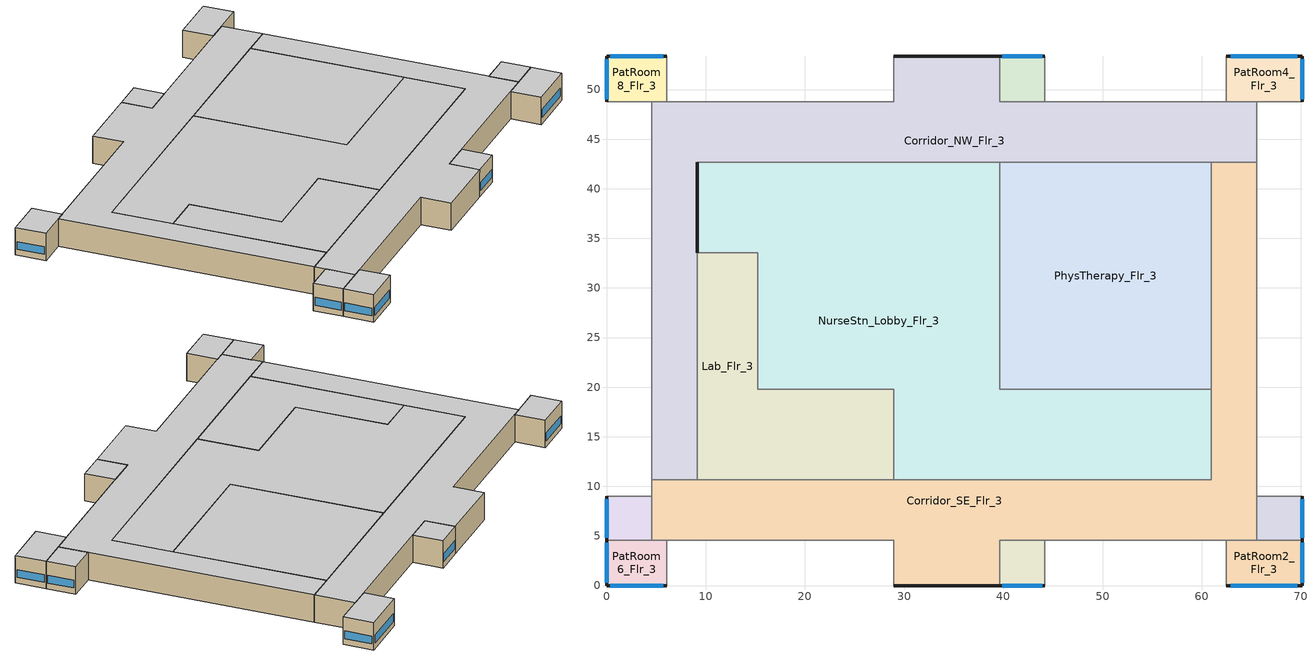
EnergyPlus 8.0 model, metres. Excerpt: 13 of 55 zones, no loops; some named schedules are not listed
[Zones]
PatRoom1_Mult10_Flr_3
 floor adiabatic (int_slab_floor): 44.2,4.57 44.2,0 39.62,0 39.62,4.57 z8.54
 wall outside (res_ext_wall): 39.62,0 44.2,0 z8.54:12.8
 wall adiabatic (int_wall): 44.2,0 44.2,4.57 39.62,4.57 39.62,0 z8.54:12.8
 window (Window_U_0.55_SHGC_0.25): 39.9,0 43.92,0 z9.45:10.67
 ceiling adiabatic (int_slab_ceiling): 39.62,4.57 39.62,0 44.2,0 44.2,4.57 z12.8
PatRoom2_Flr_3
 floor adiabatic (int_slab_floor): 70.1,4.57 70.1,0 62.48,0 62.48,4.57 z8.54
 wall outside (res_ext_wall): 62.48,0 70.1,0 70.1,4.57 z8.54:12.8
 wall adiabatic (int_wall): 70.1,4.57 62.48,4.57 62.48,0 z8.54:12.8
 window (Window_U_0.55_SHGC_0.25): 70.1,0.27 70.1,4.3 / 62.94,0 69.65,0 z9.45:10.67
 ceiling adiabatic (int_slab_ceiling): 62.48,4.57 62.48,0 70.1,0 70.1,4.57 z12.8
PatRoom3_Mult10_Flr_3
 floor adiabatic (int_slab_floor): 70.1,8.99 70.1,4.57 65.53,4.57 65.53,8.99 z8.54
 wall outside (res_ext_wall): 70.1,4.57 70.1,8.99 z8.54:12.8
 wall adiabatic (int_wall): 70.1,8.99 65.53,8.99 65.53,4.57 70.1,4.57 z8.54:12.8
 window (Window_U_0.55_SHGC_0.25): 70.1,4.84 70.1,8.73 z9.45:10.67
 ceiling adiabatic (int_slab_ceiling): 65.53,8.99 65.53,4.57 70.1,4.57 70.1,8.99 z12.8
PatRoom4_Flr_3
 floor adiabatic (int_slab_floor): 70.1,53.34 70.1,48.77 62.48,48.77 62.48,53.34 z8.54
 wall outside (res_ext_wall): 70.1,48.77 70.1,53.34 62.48,53.34 z8.54:12.8
 wall adiabatic (int_wall): 62.48,53.34 62.48,48.77 70.1,48.77 z8.54:12.8
 window (Window_U_0.55_SHGC_0.25): 69.65,53.34 62.94,53.34 / 70.1,49.04 70.1,53.07 z9.45:10.67
 ceiling adiabatic (int_slab_ceiling): 62.48,53.34 62.48,48.77 70.1,48.77 70.1,53.34 z12.8
PatRoom5_Mult10_Flr_3
 floor adiabatic (int_slab_floor): 44.2,53.34 44.2,48.77 39.62,48.77 39.62,53.34 z8.54
 wall outside (res_ext_wall): 44.2,53.34 39.62,53.34 z8.54:12.8
 wall adiabatic (int_wall): 39.62,53.34 39.62,48.77 44.2,48.77 44.2,53.34 z8.54:12.8
 window (Window_U_0.55_SHGC_0.25): 43.92,53.34 39.9,53.34 z9.45:10.67
 ceiling adiabatic (int_slab_ceiling): 39.62,53.34 39.62,48.77 44.2,48.77 44.2,53.34 z12.8
PhysTherapy_Flr_3
 floor adiabatic (int_slab_floor): 60.96,42.67 60.96,19.81 39.62,19.81 39.62,42.67 z8.54
 wall to Corridor_NW_Flr_3 (int_wall): 60.96,42.67 39.62,42.67 z8.54:12.8
 wall to Corridor_SE_Flr_3 (int_wall): 60.96,19.81 60.96,42.67 z8.54:12.8
 wall to NurseStn_Lobby_Flr_3 (int_wall): 39.62,42.67 39.62,19.81 60.96,19.81 z8.54:12.8
 ceiling adiabatic (int_slab_ceiling): 39.62,42.67 39.62,19.81 60.96,19.81 60.96,42.67 z12.8
PatRoom6_Flr_3
 floor adiabatic (int_slab_floor): 6.1,4.57 6.1,0 0,0 0,4.57 z8.54
 wall outside (res_ext_wall): 0,4.57 0,0 6.1,0 z8.54:12.8
 wall adiabatic (int_wall): 6.1,0 6.1,4.57 0,4.57 z8.54:12.8
 window (Window_U_0.55_SHGC_0.25): 0.37,0 5.73,0 / 0,4.3 0,0.27 z9.45:10.67
 ceiling adiabatic (int_slab_ceiling): 0,4.57 0,0 6.1,0 6.1,4.57 z12.8
PatRoom7_Mult10_Flr_3
 floor adiabatic (int_slab_floor): 4.57,8.99 4.57,4.57 0,4.57 0,8.99 z8.54
 wall outside (res_ext_wall): 0,8.99 0,4.57 z8.54:12.8
 wall adiabatic (int_wall): 0,4.57 4.57,4.57 4.57,8.99 0,8.99 z8.54:12.8
 window (Window_U_0.55_SHGC_0.25): 0,8.73 0,4.84 z9.45:10.67
 ceiling adiabatic (int_slab_ceiling): 0,8.99 0,4.57 4.57,4.57 4.57,8.99 z12.8
PatRoom8_Flr_3
 floor adiabatic (int_slab_floor): 6.1,53.34 6.1,48.77 0,48.77 0,53.34 z8.54
 wall outside (res_ext_wall): 6.1,53.34 0,53.34 0,48.77 z8.54:12.8
 wall adiabatic (int_wall): 0,48.77 6.1,48.77 6.1,53.34 z8.54:12.8
 window (Window_U_0.55_SHGC_0.25): 5.73,53.34 0.37,53.34 / 0,53.07 0,49.04 z9.45:10.67
 ceiling adiabatic (int_slab_ceiling): 0,53.34 0,48.77 6.1,48.77 6.1,53.34 z12.8
NurseStn_Lobby_Flr_3
 floor adiabatic (int_slab_floor): 9.14,42.67 39.62,42.67 39.62,19.81 60.96,19.81 60.96,10.67 28.96,10.67 28.96,19.81 15.24,19.81 15.24,33.53 9.14,33.53 z8.54
 wall outside (Air_Wall): 9.14,42.67 9.14,33.53 z8.54:12.8
 wall to Corridor_NW_Flr_3 (Air_Wall): 39.62,42.67 9.14,42.67 z8.54:12.8
 wall to Corridor_SE_Flr_3 (Air_Wall): 28.96,10.67 60.96,10.67 60.96,19.81 z8.54:12.8
 wall to Lab_Flr_3 (int_wall): 9.14,33.53 15.24,33.53 15.24,19.81 28.96,19.81 28.96,10.67 z8.54:12.8
 ceiling adiabatic (int_slab_ceiling): 9.14,42.67 9.14,33.53 15.24,33.53 15.24,19.81 28.96,19.81 28.96,10.67 60.96,10.67 60.96,19.81 39.62,19.81 39.62,42.67 z12.8
Lab_Flr_3
 floor adiabatic (int_slab_floor): 9.14,33.53 15.24,33.53 15.24,19.81 28.96,19.81 28.96,10.67 9.14,10.67 z8.54
 wall to Corridor_SE_Flr_3 (int_wall): 9.14,10.67 28.96,10.67 z8.54:12.8
 wall to Corridor_NW_Flr_3 (int_wall): 9.14,33.58 9.14,10.67 z8.54:12.8
 ceiling adiabatic (int_slab_ceiling): 9.14,33.53 9.14,10.67 28.96,10.67 28.96,19.81 15.24,19.81 15.24,33.53 z12.8
Corridor_SE_Flr_3
 floor adiabatic (int_slab_floor): 4.57,4.57 4.57,10.67 60.96,10.67 60.96,42.67 65.53,42.67 65.53,4.57 39.62,4.57 39.62,0 28.96,0 28.96,4.57 z8.54
 wall outside (res_ext_wall): 28.96,0 39.62,0 z8.54:12.8
 wall adiabatic (int_wall): 39.62,0 39.62,4.57 65.53,4.57 65.53,42.67 / 4.57,10.67 4.57,4.57 28.96,4.57 28.96,0 z8.54:12.8
 wall to Corridor_NW_Flr_3 (Air_Wall): 65.53,42.67 60.96,42.67 / 9.14,10.67 4.57,10.67 z8.54:12.8
 ceiling adiabatic (int_slab_ceiling): 4.57,4.57 28.96,4.57 28.96,0 39.62,0 39.62,4.57 65.53,4.57 65.53,42.67 60.96,42.67 60.96,10.67 4.57,10.67 z12.8
Corridor_NW_Flr_3
 floor adiabatic (int_slab_floor): 4.57,10.67 4.57,48.77 28.96,48.77 28.96,53.34 39.62,53.34 39.62,48.77 65.53,48.77 65.53,42.67 9.14,42.67 9.14,10.67 z8.54
 wall outside (Air_Wall): 9.14,33.58 9.14,42.67 z8.54:12.8
 wall outside (res_ext_wall): 39.62,53.34 28.96,53.34 z8.54:12.8
 wall adiabatic (int_wall): 65.53,42.67 65.53,48.77 39.62,48.77 39.62,53.34 / 28.96,53.34 28.96,48.77 4.57,48.77 4.57,10.67 z8.54:12.8
 ceiling adiabatic (int_slab_ceiling): 4.57,10.67 9.14,10.67 9.14,42.67 65.53,42.67 65.53,48.77 39.62,48.77 39.62,53.34 28.96,53.34 28.96,48.77 4.57,48.77 z12.8
[Building]
Hospital: -90, City, 0.04, 0.2, FullInteriorAndExterior, 25, 6
[Site:Location]
Site:Location=San Francisco Intl Ap_CA_USA Design_Conditions; Latitude {N+ S-}=37.62; Longitude {W- E+}=-122.4; Time Zone Relative to GMT {GMT+/-}=-8; Elevation {m}=2
[SizingPeriod:DesignDay] Day of Month=21; Dry-Bulb Temperature Range Modifier Type=DefaultMultipliers; Humidity Condition Type=Wetbulb; Barometric Pressure {Pa}=101301; Rain {Yes/No}=No; Snow on ground {Yes/No}=No; Daylight Savings Time Indicator=No
Name | Month | Day Type | Maximum Dry-Bulb Temperature {C} | Daily Dry-Bulb Temperature Range {C} | Wetbulb at Maximum Dry-Bulb {C} | Wind Speed {m/s} design conditions vs. traditional 6.71 m/s (15 mph) | Wind Direction {Degrees; N=0, S=180} | Solar Model Indicator | Clearness {0.0 to 1.1} | Wind Speed {m/s} design conditions vs. traditional 3.35 m/s (7mph) | ASHRAE Clear Sky Optical Depth for Beam Irradiance (taub) | ASHRAE Clear Sky Optical Depth for Diffuse Irradiance (taud)
San Francisco Intl Ap Ann Htg 99.6% Condns DB | 1 | WinterDesignDay | 3.8 | 0 | 3.8 | 2.2 | 150 | ASHRAEClearSky | 0
San Francisco Intl Ap Ann Clg .4% Condns DB=>MWB | 8 | SummerDesignDay | 28.3 | 8.5 | 17.2 |  | 310 | ASHRAETau |  | 5.9 | 0.365 | 2.435
[Site:WaterMainsTemperature]
Calculation Method=Correlation; Annual Average Outdoor Air Temperature {C}=13.09; Maximum Difference In Monthly Average Outdoor Air Temperatures {deltaC}=8.02
[Material]
Name | Roughness | Thickness {m} | Conductivity {W/m-K} | Density {kg/m3} | Specific Heat {J/kg-K} | Thermal Absorptance | Solar Absorptance | Visible Absorptance | Absorptance:Thermal | Absorptance:Solar | Absorptance:Visible
Std Wood 6inch | MediumSmooth | 0.15 | 0.12 | 540 | 1210 | 0.9 | 0.7 | 0.7
G01 13mm gypsum board | Smooth | 0.0127 | 0.16 | 800 | 1090 |  |  |  | 0.9 | 0.7 | 0.5
200mm Normalweight concrete wall | MediumRough | 0.2032 | 2.31 | 2322 | 832
100mm Normalweight concrete floor | MediumRough | 0.1016 | 2.31 | 2322 | 832
[Material:NoMass]
CP02 CARPET PAD: VeryRough, 0.21648, 0.9, 0.7, 0.8
Air_Wall_Material: Rough, 0.207949, 0.9, 0.7
Res_Exterior_Wall_Insulation: MediumSmooth, 1.37633, 0.9, 0.7, 0.7
[Construction]
InteriorFurnishings: Std Wood 6inch
Air_Wall: Air_Wall_Material
int_wall: G01 13mm gypsum board, G01 13mm gypsum board
int_slab_floor: 100mm Normalweight concrete floor, CP02 CARPET PAD
int_slab_ceiling: CP02 CARPET PAD, 100mm Normalweight concrete floor
res_ext_wall: 200mm Normalweight concrete wall, Res_Exterior_Wall_Insulation, G01 13mm gypsum board
Window_U_0.55_SHGC_0.25: Glass_2175_LayerAvg, Gap_1_W_0_0032, Glass_2022F_LayerAvg
[WindowMaterial:Glazing] Optical Data Type=SpectralAverage; IR Transmittance=0; Back Emissivity=0.84; Conductivity=1
Name | Layer name : GREY-SGP-E366 - 8.6.CIG | Thickness | Solar Transmittance | Solar Front Reflectance | Solar Back Reflectance | Visible Transmittance | Visible Front Reflectance | Visible Back reflectance | Front Emissivity | Layer name : LoE262-4.CIG
 | Glass_2175_LayerAvg | 0.0086 | 0.167758 | 0.217606 | 0.437978 | 0.416044 | 0.078729 | 0.10654 | 0.84
 |  | 0.0039 | 0.355897 | 0.394095 | 0.265645 | 0.677694 | 0.042734 | 0.05547 | 0.046 | Glass_2022F_LayerAvg
[WindowMaterial:Gas]
gap name - Air=Gap_1_W_0_0032; type=Air; thickness=0.0032
[SurfaceProperty:OtherSideCoefficients] Combined Convective Radiative Film Coefficient=0; Constant Temperature=1; Constant Temperature Coefficient=1; External Dry-Bulb Temperature Coefficient=0; Ground Temperature Coefficient=0; Wind Speed Coefficient=0; Zone Air Temperature Coefficient=0; Sinusoidal Variation of Constant Temperature Coefficient=No; Period of Sinusoidal Variation=24
Name | Constant Temperature Schedule
surfPropOthSdCoefBasementAvgWall | scheduleOSCBasementWallSurfaceTemp
surfPropOthSdCoefBasementAvgFloor | scheduleOSCBasementFloorTemp
surfPropOthSdCoefBasementUpperWall | scheduleOSCBasementUpperWallTemp
surfPropOthSdCoefBasementLowerWall | scheduleOSCBasementLowerWallTemp
[Zone] Type=1; Ceiling Height {m}=4.2683; Floor Area {m2}=autocalculate; Part of Total Floor Area=YES
Name | Multiplier | Volume {m3}
PatRoom1_Mult10_Flr_3; PatRoom5_Mult10_Flr_3 | 10 | 89.21
PatRoom2_Flr_3; PatRoom4_Flr_3 | 1 | 148.71
PatRoom3_Mult10_Flr_3; PatRoom7_Mult10_Flr_3 | 10 | 86.26
PhysTherapy_Flr_3 | 1 | 2081.82
PatRoom6_Flr_3; PatRoom8_Flr_3 | 1 | 118.96
NurseStn_Lobby_Flr_3 | 1 | 3866.25
Lab_Flr_3 | 1 | 1129.43
Corridor_SE_Flr_3; Corridor_NW_Flr_3 | 1 | 2418.88
[InternalMass] Construction=InteriorFurnishings
Name | Zone | Surface Area {m2}
PatRoom1_Mult10_Flr_3_InternalMass_1 | PatRoom1_Mult10_Flr_3 | 41.8064
PatRoom2_Flr_3_InternalMass_1 | PatRoom2_Flr_3 | 69.6773
PatRoom3_Mult10_Flr_3_InternalMass_1 | PatRoom3_Mult10_Flr_3 | 40.4165
PatRoom4_Flr_3_InternalMass_1 | PatRoom4_Flr_3 | 69.6773
PatRoom5_Mult10_Flr_3_InternalMass_1 | PatRoom5_Mult10_Flr_3 | 41.8064
PhysTherapy_Flr_3_InternalMass_1 | PhysTherapy_Flr_3 | 975.4819
PatRoom6_Flr_3_InternalMass_1 | PatRoom6_Flr_3 | 55.7418
PatRoom7_Mult10_Flr_3_InternalMass_1 | PatRoom7_Mult10_Flr_3 | 40.4165
PatRoom8_Flr_3_InternalMass_1 | PatRoom8_Flr_3 | 55.7418
NurseStn_Lobby_Flr_3_InternalMass_1 | NurseStn_Lobby_Flr_3 | 1811.61
Lab_Flr_3_InternalMass_1 | Lab_Flr_3 | 529.5473
Corridor_SE_Flr_3_InternalMass_1 | Corridor_SE_Flr_3 | 1133.42
Corridor_NW_Flr_3_InternalMass_1 | Corridor_NW_Flr_3 | 1133.42
[People] Number of People Calculation Method=People; Fraction Radiant=0.3; Sensible Heat Fraction=AUTOCALCULATE; Activity Level Schedule=ACTIVITY_SCH; Enable ASHRAE 55 Comfort Warnings=No; Mean Radiant Temperature Calculation Type=ZoneAveraged; Work Efficiency Schedule=WORK_EFF_SCH; Clothing Insulation Schedule=CLOTHING_SCH; Air Velocity Schedule=AIR_VELO_SCH; Thermal Comfort Model 1 Type=FANGER
Name | Zone or ZoneList | Number of People Schedule | Number of People
PatRoom1_Mult10_Flr_3 | PatRoom1_Mult10_Flr_3 | BLDG_OCC_EXTD_SCH | 1.1244
PatRoom2_Flr_3 | PatRoom2_Flr_3 | BLDG_OCC_EXTD_SCH | 1.8744
PatRoom3_Mult10_Flr_3 | PatRoom3_Mult10_Flr_3 | BLDG_OCC_EXTD_SCH | 1.0873
PatRoom4_Flr_3 | PatRoom4_Flr_3 | BLDG_OCC_EXTD_SCH | 1.8744
PatRoom5_Mult10_Flr_3 | PatRoom5_Mult10_Flr_3 | BLDG_OCC_EXTD_SCH | 1.1244
PhysTherapy_Flr_3 | PhysTherapy_Flr_3 | BLDG_OCC_SCH | 26.2404
PatRoom6_Flr_3 | PatRoom6_Flr_3 | BLDG_OCC_EXTD_SCH | 1.4994
PatRoom7_Mult10_Flr_3 | PatRoom7_Mult10_Flr_3 | BLDG_OCC_EXTD_SCH | 1.0873
PatRoom8_Flr_3 | PatRoom8_Flr_3 | BLDG_OCC_EXTD_SCH | 1.4994
NurseStn_Lobby_Flr_3 | NurseStn_Lobby_Flr_3 | BLDG_OCC_EXTD_SCH | 12.9952
Lab_Flr_3 | Lab_Flr_3 | BLDG_OCC_SCH | 14.2446
Corridor_SE_Flr_3 | Corridor_SE_Flr_3 | BLDG_OCC_EXTD_SCH | 6.0978
Corridor_NW_Flr_3 | Corridor_NW_Flr_3 | BLDG_OCC_EXTD_SCH | 6.0978
[Lights] Design Level Calculation Method=Watts/Area; Return Air Fraction=0; Fraction Radiant=0.7; Fraction Visible=0.2; Fraction Replaceable=1; Return Air Fraction Calculated from Plenum Temperature=No
Name | Zone or ZoneList | Schedule | Watts per Zone Floor Area {W/m2}
PatRoom1_Mult10_Flr_3_Lights | PatRoom1_Mult10_Flr_3 | BLDG_LIGHT_EXTD_SCH | 6.67362
PatRoom2_Flr_3_Lights | PatRoom2_Flr_3 | BLDG_LIGHT_EXTD_SCH | 6.67362
PatRoom3_Mult10_Flr_3_Lights | PatRoom3_Mult10_Flr_3 | BLDG_LIGHT_EXTD_SCH | 6.67362
PatRoom4_Flr_3_Lights | PatRoom4_Flr_3 | BLDG_LIGHT_EXTD_SCH | 6.67362
PatRoom5_Mult10_Flr_3_Lights | PatRoom5_Mult10_Flr_3 | BLDG_LIGHT_EXTD_SCH | 6.67362
PhysTherapy_Flr_3_Lights | PhysTherapy_Flr_3 | BLDG_LIGHT_RADIOLOGY_SCH | 9.79516
PatRoom6_Flr_3_Lights | PatRoom6_Flr_3 | BLDG_LIGHT_EXTD_SCH | 6.67362
PatRoom7_Mult10_Flr_3_Lights | PatRoom7_Mult10_Flr_3 | BLDG_LIGHT_EXTD_SCH | 6.67362
PatRoom8_Flr_3_Lights | PatRoom8_Flr_3 | BLDG_LIGHT_EXTD_SCH | 6.67362
NurseStn_Lobby_Flr_3_Lights | NurseStn_Lobby_Flr_3 | BLDG_LIGHT_NURSEFLR234_SCH | 8.86946
Lab_Flr_3_Lights | Lab_Flr_3 | BLDG_LIGHT_SCH | 19.4827
Corridor_SE_Flr_3_Lights | Corridor_SE_Flr_3 | BLDG_LIGHT_CORRIDOR_SCH | 10.6563
Corridor_NW_Flr_3_Lights | Corridor_NW_Flr_3 | BLDG_LIGHT_CORRIDOR_SCH | 10.6563
[ElectricEquipment] Design Level Calculation Method=EquipmentLevel; Fraction Latent=0; Fraction Radiant=0.5; Fraction Lost=0
Name | Zone or ZoneList | Schedule | Design Level {W}
PatRoom1_Mult10_Flr_3_MiscPlug_Equip | PatRoom1_Mult10_Flr_3 | BLDG_EQUIP_EXTD_SCH | 449.8365
PatRoom2_Flr_3_MiscPlug_Equip | PatRoom2_Flr_3 | BLDG_EQUIP_EXTD_SCH | 749.7275
PatRoom3_Mult10_Flr_3_MiscPlug_Equip | PatRoom3_Mult10_Flr_3 | BLDG_EQUIP_EXTD_SCH | 434.8813
PatRoom4_Flr_3_MiscPlug_Equip | PatRoom4_Flr_3 | BLDG_EQUIP_EXTD_SCH | 749.7275
PatRoom5_Mult10_Flr_3_MiscPlug_Equip | PatRoom5_Mult10_Flr_3 | BLDG_EQUIP_EXTD_SCH | 449.8365
PhysTherapy_Flr_3_MiscPlug_Equip | PhysTherapy_Flr_3 | BLDG_EQUIP_SCH | 7872.14
PatRoom6_Flr_3_MiscPlug_Equip | PatRoom6_Flr_3 | BLDG_EQUIP_EXTD_SCH | 599.782
PatRoom7_Mult10_Flr_3_MiscPlug_Equip | PatRoom7_Mult10_Flr_3 | BLDG_EQUIP_EXTD_SCH | 434.8813
PatRoom8_Flr_3_MiscPlug_Equip | PatRoom8_Flr_3 | BLDG_EQUIP_EXTD_SCH | 599.782
NurseStn_Lobby_Flr_3_MiscPlug_Equip | NurseStn_Lobby_Flr_3 | BLDG_EQUIP_EXTD_SCH | 10136
Lab_Flr_3_MiscPlug_Equip | Lab_Flr_3 | BLDG_EQUIP_SCH | 11395.9
[Exterior:FuelEquipment] Fuel Use Type=Electricity
Name | Schedule | Design Level {W}
Elevators | BLDG_ELEVATORS | 162963
Elevators_Lights_Fan | ELEV_LIGHT_FAN_SCH_ADD_DF | 501
[Exterior:Lights]
Exterior_Lights: Schedule=Exterior_Lgt_ALWAYS_ON; Design Level {W}     !- De=13088; Control Option=AstronomicalClock
[ZoneInfiltration:DesignFlowRate] Schedule=INFIL_SCH_PNNL; Design Flow Rate Calculation Method=Flow/ExteriorArea; Flow per Exterior Surface Area {m3/s-m2}=0.00056896; Constant Term Coefficient=0; Temperature Term Coefficient=0; Velocity Term Coefficient=0.224; Velocity Squared Term Coefficient=0
Name | Zone or ZoneList
PatRoom1_Mult10_Flr_3_Infiltration | PatRoom1_Mult10_Flr_3
PatRoom2_Flr_3_Infiltration | PatRoom2_Flr_3
PatRoom3_Mult10_Flr_3_Infiltration | PatRoom3_Mult10_Flr_3
PatRoom4_Flr_3_Infiltration | PatRoom4_Flr_3
PatRoom5_Mult10_Flr_3_Infiltration | PatRoom5_Mult10_Flr_3
PhysTherapy_Flr_3_Infiltration | PhysTherapy_Flr_3
PatRoom6_Flr_3_Infiltration | PatRoom6_Flr_3
PatRoom7_Mult10_Flr_3_Infiltration | PatRoom7_Mult10_Flr_3
PatRoom8_Flr_3_Infiltration | PatRoom8_Flr_3
NurseStn_Lobby_Flr_3_Infiltration | NurseStn_Lobby_Flr_3
Lab_Flr_3_Infiltration | Lab_Flr_3
Corridor_SE_Flr_3_Infiltration | Corridor_SE_Flr_3
Corridor_NW_Flr_3_Infiltration | Corridor_NW_Flr_3
[ElectricLoadCenter:Transformer]
Transformer 1: Availability Schedule=Always_On; Transformer Usage=PowerInFromGrid; Nameplate Rating {VA}=500000; Phase=3; Conductor Material=Aluminum; Full Load Temperature Rise {C}=150; Fraction of Eddy Current Losses=0.1; Performance Input Method=NominalEfficiency; Nameplate Efficiency=0.987; Per Unit Load for Nameplate Efficiency=0.35; Reference Temperature for Nameplate Efficiency {C}=75; Consider Transformer Loss for Utility Cost=Yes; Meter 1=Wired_LTG_Electricity; Meter 2=InteriorEquipment:Electricity
[Schedule:Compact]
scheduleOSCBasementWallSurfaceTemp: Temperature, Through:   1/31, For:AllDays, Until:24:00, 20.4, Through:   2/28, For:AllDays, Until:24:00, 20.9, Through:   3/31, For:AllDays, Until:24:00, 20.71, Through:   4/30, For:AllDays, Until:24:00, 21.11, Through:   5/31, For:AllDays, Until:24:00, 21.36, Through:   6/30, For:AllDays, Until:24:00, 23.59, Through:   7/31, For:AllDays, Until:24:00, 24.03, Through:   8/31, For:AllDays, Until:24:00, 24.03, Through:   9/30, For:AllDays, Until:24:00, 24.14, Through:  10/31, For:AllDays, Until:24:00, 22.08, Through:  11/30, For:AllDays, Until:24:00, 21.51, Through:  12/31, For:AllDays, Until:24:00, 20.72
scheduleOSCBasementFloorTemp: Temperature, Through:   1/31, For:AllDays, Until:24:00, 20.94, Through:   2/28, For:AllDays, Until:24:00, 20.92, Through:   3/31, For:AllDays, Until:24:00, 20.91, Through:   4/30, For:AllDays, Until:24:00, 20.9, Through:   5/31, For:AllDays, Until:24:00, 20.9, Through:   6/30, For:AllDays, Until:24:00, 23.27, Through:   7/31, For:AllDays, Until:24:00, 23.63, Through:   8/31, For:AllDays, Until:24:00, 23.69, Through:   9/30, For:AllDays, Until:24:00, 23.72, Through:  10/31, For:AllDays, Until:24:00, 21.29, Through:  11/30, For:AllDays, Until:24:00, 21.01, Through:  12/31, For:AllDays, Until:24:00, 20.96
scheduleOSCBasementUpperWallTemp: Temperature, Through:   1/31, For:AllDays, Until:24:00, 19.97, Through:   2/28, For:AllDays, Until:24:00, 20.87, Through:   3/31, For:AllDays, Until:24:00, 20.51, Through:   4/30, For:AllDays, Until:24:00, 21.18, Through:   5/31, For:AllDays, Until:24:00, 21.56, Through:   6/30, For:AllDays, Until:24:00, 23.83, Through:   7/31, For:AllDays, Until:24:00, 24.22, Through:   8/31, For:AllDays, Until:24:00, 24.18, Through:   9/30, For:AllDays, Until:24:00, 24.36, Through:  10/31, For:AllDays, Until:24:00, 22.26, Through:  11/30, For:AllDays, Until:24:00, 21.53, Through:  12/31, For:AllDays, Until:24:00, 20.28
scheduleOSCBasementLowerWallTemp: Temperature, Through:   1/31, For:AllDays, Until:24:00, 20.83, Through:   2/28, For:AllDays, Until:24:00, 20.94, Through:   3/31, For:AllDays, Until:24:00, 20.91, Through:   4/30, For:AllDays, Until:24:00, 21.05, Through:   5/31, For:AllDays, Until:24:00, 21.16, Through:   6/30, For:AllDays, Until:24:00, 23.36, Through:   7/31, For:AllDays, Until:24:00, 23.84, Through:   8/31, For:AllDays, Until:24:00, 23.88, Through:   9/30, For:AllDays, Until:24:00, 23.94, Through:  10/31, For:AllDays, Until:24:00, 21.91, Through:  11/30, For:AllDays, Until:24:00, 21.49, Through:  12/31, For:AllDays, Until:24:00, 21.14
BLDG_OCC_EXTD_SCH: Through: 12/31, For: Weekdays, Until: 07:00, 0.4, Until: 08:00, 0.5, Until: 09:00, 0.6, Until: 17:00, 0.8, Until: 18:00, 0.6, Until: 20:00, 0.5, Until: 24:00, 0.4, For: SummerDesignDay, Until: 24:00, 1, For: WinterDesignDay, Until: 24:00, 0, For: Saturday, Until: 07:00, 0.4, Until: 08:00, 0.5, Until: 17:00, 0.6, Until: 19:00, 0.5, Until: 24:00, 0.4, For: Sunday Holidays AllOtherDays, Until: 08:00, 0.4, Until: 16:00, 0.6, Until: 24:00, 0.4
ACTIVITY_SCH: Through: 12/31, For: AllDays, Until: 24:00, 120
WORK_EFF_SCH: Through: 12/31, For: AllDays, Until: 24:00, 0
AIR_VELO_SCH: Through: 12/31, For: AllDays, Until: 24:00, 0.2
CLOTHING_SCH: Through: 04/30, For: AllDays, Until: 24:00, 1, Through: 09/30, For: AllDays, Until: 24:00, 0.5, Through: 12/31, For: AllDays, Until: 24:00, 1
